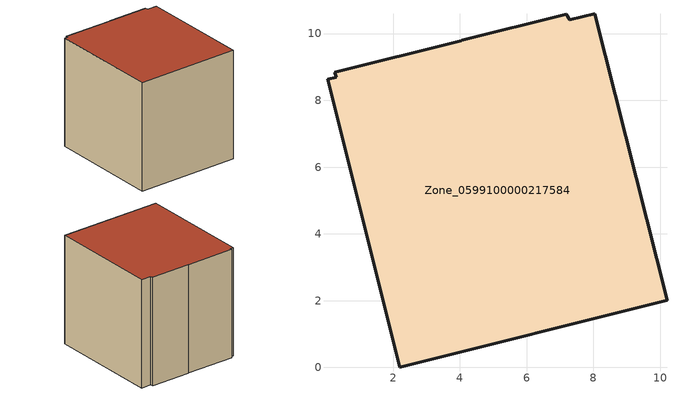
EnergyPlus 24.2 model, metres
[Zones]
Zone_0599100000217584
 floor ground (C_G): 7.19,10.58 7.3,10.42 8.05,10.6 10.2,2.01 2.2,0 0.04,8.63 0.29,8.7 0.25,8.84 4.04,9.79 4.06,9.8 z0
 wall outside (C_F): 4.04,9.79 0.25,8.84 0.29,8.7 0.04,8.63 2.2,0 10.2,2.01 8.05,10.6 7.3,10.42 7.19,10.58 4.06,9.8 4.04,9.79 z0:8.63
 roof outside (C_R): 0.04,8.63 2.2,0 10.2,2.01 8.05,10.6 7.3,10.42 7.19,10.58 4.06,9.8 4.04,9.79 0.25,8.84 0.29,8.7 z8.63
[BUILDING]
Pand.0599100000217584: North Axis=0; Terrain=City; Loads Convergence Tolerance Value=0.04; Temperature Convergence Tolerance Value=0.4; Solar Distribution=FullExterior; Maximum Number of Warmup Days=25; Minimum Number of Warmup Days=1
[Site:Location]
Rotterdam.The.Hague.AP_ZH_NLD Design_Conditions: Latitude=51.96; Longitude=4.45; Time Zone=1; Elevation=-4.5
[SITE:GROUNDTEMPERATURE:BUILDINGSURFACE]
18, 18, 18, 18, 18, 18, 18, 18, 18, 18, 18, 18
[MATERIAL] Thermal Absorptance=0.9; Solar Absorptance=0.7; Visible Absorptance=0.7
Name | Roughness | Thickness | Conductivity | Density | Specific Heat
G.TC.1965-1974 | MediumSmooth | 0.15 | 0.882353 | 540 | 1210
F.TC.1965-1974 | Rough | 0.3 | 0.697674 | 1920 | 840
R.TC.1965-1974 | MediumRough | 0.2 | 0.232558 | 1500 | 1000
[CONSTRUCTION]
C_G: G.TC.1965-1974
C_F: F.TC.1965-1974
C_R: R.TC.1965-1974
[ZONE]
Zone_0599100000217584: Type=1; Multiplier=1; Ceiling Height=Autocalculate; Volume=Autocalculate; Floor Area=autocalculate; Part of Total Floor Area=Yes
[ZONEINFILTRATION:DESIGNFLOWRATE]
Infil_Zone_0599100000217584: Zone or ZoneList or Space or SpaceList=Zone_0599100000217584; Schedule=AlwaysOn; Design Flow Rate Calculation Method=Flow/Area; Flow Rate per Floor Area=0.003; Constant Term Coefficient=1; Temperature Term Coefficient=0; Velocity Term Coefficient=0; Velocity Squared Term Coefficient=0
[HVACTEMPLATE:ZONE:IDEALLOADSAIRSYSTEM]
Zone_0599100000217584: Maximum Heating Supply Air Temperature=50; Minimum Cooling Supply Air Temperature=13; Maximum Heating Supply Air Humidity Ratio=0.0156; Minimum Cooling Supply Air Humidity Ratio=0.0077; Heating Limit=NoLimit; Cooling Limit=NoLimit; Dehumidification Control Type=ConstantSensibleHeatRatio; Cooling Sensible Heat Ratio=0.7; Dehumidification Setpoint=60; Humidification Control Type=None; Humidification Setpoint=30; Outdoor Air Method=None; Outdoor Air Flow Rate per Person=0.00944; Outdoor Air Flow Rate per Zone Floor Area=0; Outdoor Air Flow Rate per Zone=0; Demand Controlled Ventilation Type=None; Outdoor Air Economizer Type=NoEconomizer; Heat Recovery Type=None; Sensible Heat Recovery Effectiveness=0.7; Latent Heat Recovery Effectiveness=0.65
[ZONECONTROL:THERMOSTAT]
ThermostatControl_Zone_0599100000217584: Zone or ZoneList=Zone_0599100000217584; Control Type Schedule=DualSetpointControlType; Control 1=Thermostat_Zone_0599100000217584; Temperature Difference Between Cutout And Setpoint=0
[THERMOSTATSETPOINT:DUALSETPOINT]
Thermostat_Zone_0599100000217584: Heating Setpoint Temperature Schedule=HeatingSetpoint_Zone_0599100000217584; Cooling Setpoint Temperature Schedule=CoolingSetpoint_Zone_0599100000217584
[SCHEDULE:COMPACT]
HeatingSetpoint_Zone_0599100000217584: Through: 12/31, For: AllDays, Until: 24:00, 21
CoolingSetpoint_Zone_0599100000217584: Through: 12/31, For: AllDays, Until: 24:00, 24
DualSetpointControlType: Through: 12/31, For: AllDays, Until: 24:00, 4
AlwaysOn: Through: 12/31, For: AllDays, Until: 24:00, 1
